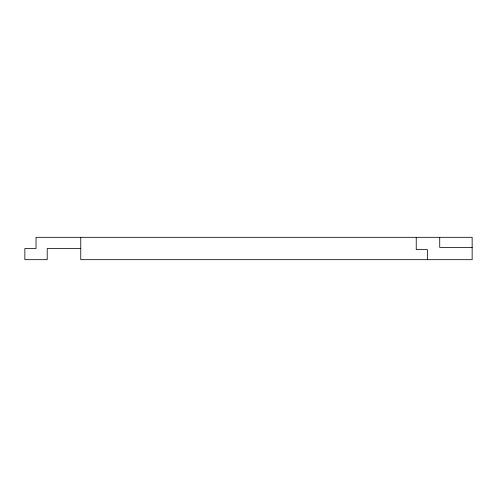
<?xml version="1.0" encoding="UTF-8"?>
<svg xmlns="http://www.w3.org/2000/svg" width="497" height="497" viewBox="0 0 497 497"><rect width="100%" height="100%" fill="white"/><g stroke="black" fill="none" stroke-linecap="round" stroke-linejoin="round"><path stroke-width="0.75" d="M472.15 247.382L439.721 247.382L439.721 237.317M80.763 248.5L47.215 248.5L47.215 259.683L24.85 259.683L24.85 248.5L36.032 248.5L36.032 237.317L472.15 237.317L472.15 259.683L80.763 259.683L80.763 237.317M427.42 259.683L427.42 249.618L416.237 249.618L416.237 237.317"/></g></svg>
